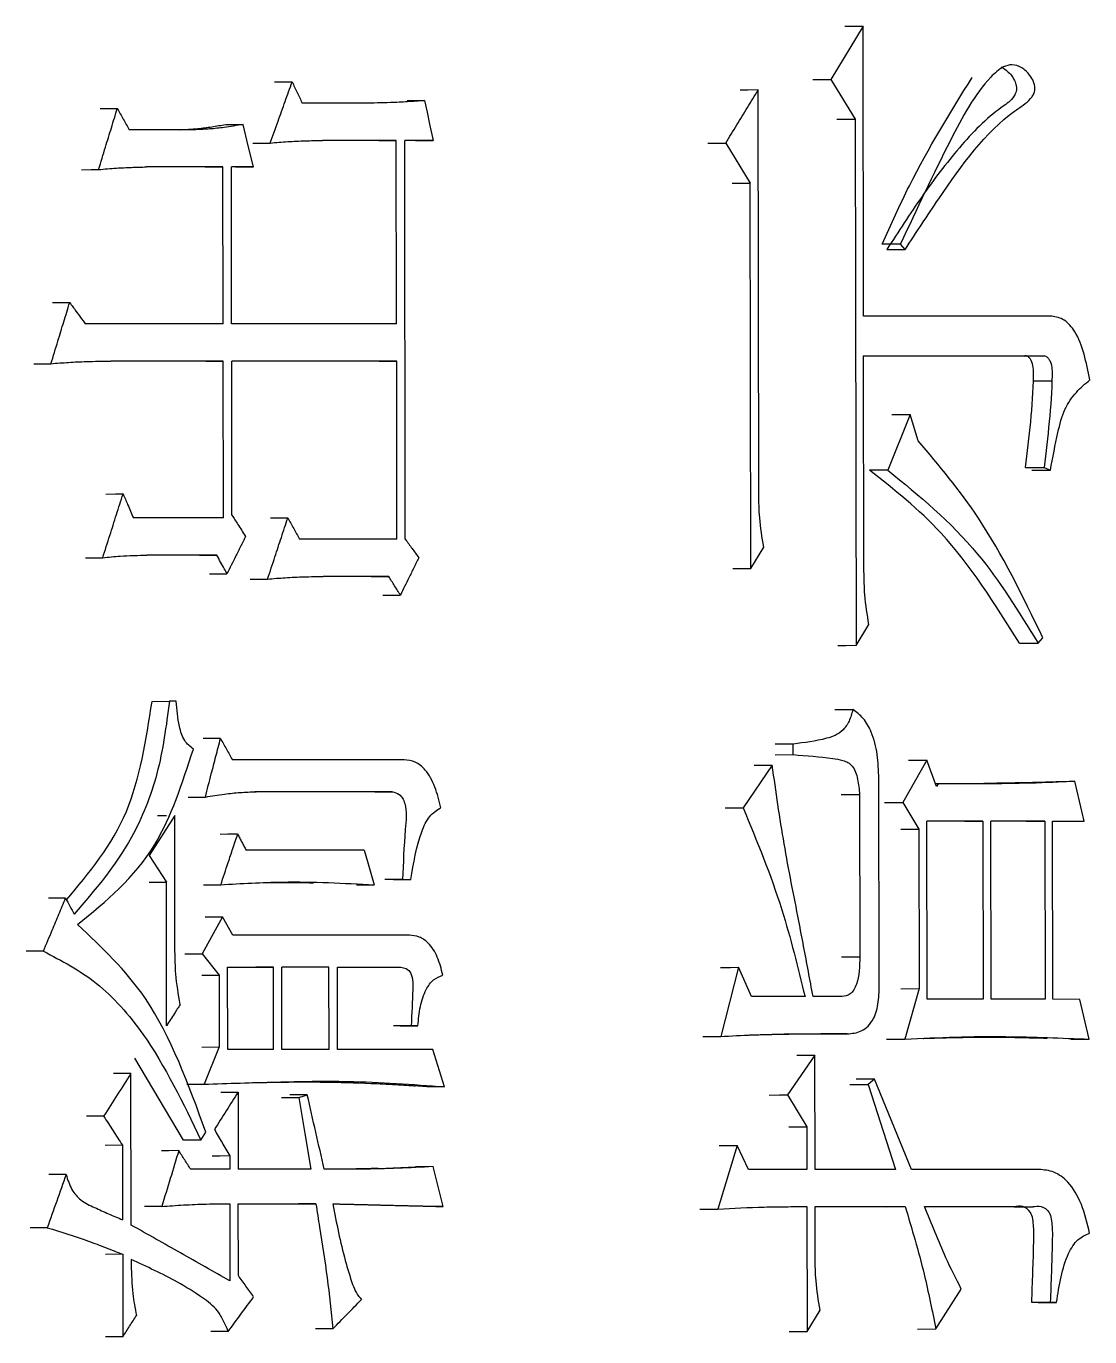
# Model space of a CAD drawing. Header units: millimetres. Extents: x 2384 to 4064, y 886 to 2074.
# Drawn here: x 2982.93 to 2987.25, y 1065.27 to 1070.6 of the extents above; entities that cross this region are included whole.
import ezdxf

# ---------------------------------------------------------------- set-up
doc = ezdxf.new("R2010")
doc.units = ezdxf.units.MM

msp = doc.modelspace()

# ---------------------------------------------------------------- linework, layer by layer
at = {"color": 7, "linetype": 'Continuous', "lineweight": 25}
for p, q in [((2986.33, 1070.5998), (2986.1994, 1070.3835)), ((2986.332, 1069.4207), (2986.33, 1070.5998)), ((2985.906, 1068.6961), (2985.9032, 1070.3403)), ((2986.1994, 1070.3835), (2986.298, 1070.2212)), ((2984.3018, 1070.2866), (2984.0489, 1070.2867)), ((2983.6156, 1070.1786), (2983.3455, 1070.1786)), ((2986.298, 1070.2212), (2986.3016, 1068.0794)), ((2984.4315, 1070.1352), (2984.1313, 1070.1352)), ((2984.36, 1070.1349), (2984.4315, 1070.1352)), ((2984.4328, 1069.3888), (2984.4315, 1070.1352)), ((2984.5809, 1070.1351), (2984.4655, 1070.1352)), ((2984.4682, 1068.5126), (2984.4655, 1070.1352)), ((2984.5092, 1070.1349), (2984.5809, 1070.1351)), ((2985.698, 1070.1238), (2985.7713, 1070.124)), ((2985.7713, 1070.124), (2985.8708, 1069.9617)), ((2983.7262, 1070.0271), (2983.4151, 1070.0272)), ((2983.6556, 1070.0269), (2983.7262, 1070.0271)), ((2983.7273, 1069.3889), (2983.7262, 1070.0271)), ((2983.8502, 1070.0271), (2983.7607, 1070.0271)), ((2983.7618, 1069.3889), (2983.7607, 1070.0271)), ((2983.7794, 1070.0268), (2983.8502, 1070.0271)), ((2985.8735, 1068.3932), (2985.8708, 1069.9617)), ((2986.4818, 1069.7128), (2986.4072, 1069.7125)), ((2986.4267, 1069.6909), (2986.5013, 1069.6911)), ((2983.7273, 1069.3889), (2983.166, 1069.389)), ((2984.4328, 1069.3888), (2983.7618, 1069.3889)), ((2987.0977, 1069.4204), (2986.332, 1069.4207)), ((2983.7276, 1069.2374), (2983.2706, 1069.2375)), ((2983.657, 1069.2372), (2983.7276, 1069.2374)), ((2983.7287, 1068.5992), (2983.7276, 1069.2374)), ((2984.433, 1069.2373), (2983.762, 1069.2374)), ((2983.7631, 1068.61), (2983.762, 1069.2374)), ((2984.3615, 1069.2371), (2984.433, 1069.2373)), ((2984.4342, 1068.5126), (2984.433, 1069.2373)), ((2986.3323, 1069.2584), (2987.0593, 1069.2582)), ((2986.3338, 1068.3823), (2986.3323, 1069.2584)), ((2986.984, 1069.2579), (2986.3323, 1069.2582)), ((2986.9848, 1069.2579), (2987.0601, 1069.2582)), ((2987.0967, 1069.1552), (2987.0218, 1069.155)), ((2986.5221, 1069.0204), (2986.4311, 1068.7933)), ((2986.5548, 1068.9122), (2986.5221, 1069.0204)), ((2986.4311, 1068.7932), (2986.3569, 1068.793)), ((2987.0665, 1068.8039), (2987.0923, 1068.793)), ((2983.7287, 1068.5992), (2983.362, 1068.5993)), ((2984.4342, 1068.5126), (2984.0382, 1068.5126)), ((2985.8735, 1068.3932), (2985.9262, 1068.4797)), ((2983.7013, 1068.4478), (2983.4178, 1068.4478)), ((2983.6307, 1068.4475), (2983.7013, 1068.4478)), ((2985.8, 1068.393), (2985.8735, 1068.3932)), ((2984.4005, 1068.3611), (2984.1343, 1068.3612)), ((2984.329, 1068.3609), (2984.4005, 1068.3611)), ((2986.3016, 1068.0794), (2986.3538, 1068.1659)), ((2987.042, 1068.0899), (2987.0612, 1068.1115)), ((2986.9667, 1068.0896), (2987.042, 1068.0899)), ((2983.4381, 1067.8526), (2983.5088, 1067.8529)), ((2983.5365, 1067.8529), (2983.5088, 1067.8529)), ((2986.2148, 1067.8195), (2986.2889, 1067.8198)), ((2986.0462, 1067.6792), (2985.9725, 1067.679)), ((2986.0463, 1067.636), (2986.0462, 1067.6792)), ((2985.9725, 1067.6357), (2986.0463, 1067.636)), ((2984.463, 1067.6147), (2983.7648, 1067.6149)), ((2985.9607, 1067.5927), (2985.8421, 1067.4197)), ((2985.8871, 1067.5925), (2985.9607, 1067.5927)), ((2986.5896, 1067.6141), (2986.4922, 1067.4411)), ((2986.6288, 1067.5059), (2986.5896, 1067.6141)), ((2986.3955, 1066.7056), (2986.3941, 1067.5385)), ((2986.6353, 1067.5168), (2986.6249, 1067.5167)), ((2986.6353, 1067.5168), (2986.6288, 1067.5059)), ((2986.6831, 1067.5168), (2986.6834, 1067.5168)), ((2987.0268, 1067.5235), (2987.1154, 1067.5271)), ((2987.2296, 1067.3651), (2987.1909, 1067.5274)), ((2983.5842, 1067.4632), (2983.6547, 1067.4634)), ((2984.3437, 1067.4847), (2983.8557, 1067.4848)), ((2984.4156, 1067.4849), (2983.8614, 1067.485)), ((2984.344, 1067.4847), (2984.4159, 1067.4849)), ((2986.3157, 1067.4735), (2986.3168, 1066.8137)), ((2986.4922, 1067.4411), (2986.5575, 1067.3329)), ((2983.5304, 1067.3877), (2983.4268, 1067.2255)), ((2983.4963, 1067.3876), (2983.46, 1067.3875)), ((2983.5313, 1066.836), (2983.5304, 1067.3877)), ((2986.8172, 1067.3653), (2986.59, 1067.3653)), ((2986.5912, 1066.6406), (2986.59, 1067.3653)), ((2986.7424, 1067.365), (2986.8172, 1067.3653)), ((2986.8172, 1067.3653), (2986.8184, 1066.6405)), ((2987.069, 1067.3652), (2986.8495, 1067.3652)), ((2986.8508, 1066.6405), (2986.8495, 1067.3652)), ((2986.9938, 1067.3649), (2987.069, 1067.3652)), ((2987.069, 1067.3652), (2987.0702, 1066.6404)), ((2987.1012, 1067.3651), (2987.2296, 1067.3651)), ((2987.1024, 1066.6404), (2987.1012, 1067.3651)), ((2987.1542, 1067.3648), (2987.2296, 1067.3651)), ((2986.5575, 1067.3329), (2986.5586, 1066.6839)), ((2984.3001, 1067.247), (2983.8205, 1067.2471)), ((2983.4268, 1067.2255), (2983.4963, 1067.1173)), ((2983.4972, 1066.5332), (2983.4963, 1067.1173)), ((2983.6468, 1067.1062), (2983.7174, 1067.1064)), ((2984.2699, 1067.1061), (2984.3413, 1067.1063)), ((2984.457, 1067.128), (2984.3855, 1067.1277)), ((2984.4194, 1067.1277), (2984.491, 1067.1279)), ((2984.457, 1067.128), (2984.491, 1067.1279)), ((2983.7245, 1066.9766), (2983.642, 1066.8252)), ((2983.766, 1066.9009), (2983.7245, 1066.9766)), ((2984.4846, 1066.9008), (2983.766, 1066.9009)), ((2982.9959, 1066.8361), (2982.9261, 1066.8359)), ((2983.642, 1066.8252), (2983.7111, 1066.7387)), ((2983.7455, 1066.7711), (2983.9313, 1066.7711)), ((2983.7461, 1066.4358), (2983.7455, 1066.7711)), ((2983.9313, 1066.7711), (2983.8605, 1066.7708)), ((2983.9319, 1066.4357), (2983.9313, 1066.7711)), ((2984.1575, 1066.771), (2983.9657, 1066.7711)), ((2983.9662, 1066.4357), (2983.9657, 1066.7711)), ((2984.1575, 1066.771), (2984.0864, 1066.7708)), ((2984.1581, 1066.4357), (2984.1575, 1066.771)), ((2984.1917, 1066.771), (2984.444, 1066.771)), ((2984.1923, 1066.4357), (2984.1917, 1066.771)), ((2984.3727, 1066.7707), (2984.4442, 1066.771)), ((2985.8233, 1066.7706), (2985.751, 1066.4894)), ((2985.8764, 1066.6516), (2985.8233, 1066.7706)), ((2986.2427, 1066.8135), (2986.3168, 1066.8137)), ((2983.7111, 1066.7387), (2983.7116, 1066.4466)), ((2986.4842, 1066.6836), (2986.5586, 1066.6839)), ((2986.5586, 1066.6839), (2986.5003, 1066.4784)), ((2986.0939, 1066.6516), (2985.8764, 1066.6516)), ((2986.245, 1066.6515), (2986.1269, 1066.6516)), ((2986.8184, 1066.6405), (2986.5912, 1066.6406)), ((2987.0702, 1066.6404), (2986.8508, 1066.6405)), ((2987.2116, 1066.6403), (2987.1024, 1066.6404)), ((2987.2504, 1066.4781), (2987.2116, 1066.6403)), ((2984.492, 1066.533), (2984.4204, 1066.5327)), ((2984.4475, 1066.5327), (2984.5192, 1066.533)), ((2984.5192, 1066.533), (2984.492, 1066.533)), ((2986.1907, 1066.4998), (2986.1589, 1066.4999)), ((2986.2649, 1066.5001), (2986.1906, 1066.4998)), ((2983.641, 1066.4463), (2983.7116, 1066.4466)), ((2983.7116, 1066.4466), (2983.6498, 1066.2952)), ((2987.1749, 1066.4778), (2987.2504, 1066.4781)), ((2983.5655, 1066.0677), (2983.3678, 1066.4012)), ((2983.9319, 1066.4357), (2983.7461, 1066.4358)), ((2984.1581, 1066.4357), (2983.9662, 1066.4357)), ((2984.5804, 1066.4356), (2984.1923, 1066.4357)), ((2984.6281, 1066.2842), (2984.5804, 1066.4356)), ((2986.1338, 1066.4136), (2986.0223, 1066.2514)), ((2986.1346, 1065.9484), (2986.1338, 1066.4136)), ((2983.353, 1065.7219), (2983.352, 1066.3385)), ((2984.556, 1066.2839), (2984.4841, 1066.2892)), ((2986.3765, 1066.3161), (2986.3504, 1066.2945)), ((2986.3504, 1066.2945), (2986.4621, 1065.9483)), ((2986.5273, 1065.9483), (2986.3765, 1066.3161)), ((2983.7171, 1066.2624), (2983.7878, 1066.2627)), ((2983.7878, 1066.2627), (2983.7883, 1065.949)), ((2983.9642, 1066.2408), (2984.0352, 1066.241)), ((2984.0694, 1066.2518), (2983.9984, 1066.2516)), ((2986.0223, 1066.2514), (2986.1015, 1066.1215)), ((2983.2411, 1066.1654), (2983.171, 1066.1652)), ((2983.6363, 1066.068), (2983.657, 1066.1004)), ((2986.1015, 1066.1215), (2986.1017, 1065.9484)), ((2983.3177, 1066.0464), (2983.2476, 1066.0462)), ((2983.3177, 1066.0464), (2983.3182, 1065.7435)), ((2983.6363, 1066.068), (2983.5658, 1066.0677)), ((2985.8179, 1066.0459), (2985.7389, 1065.7863)), ((2985.8644, 1065.9485), (2985.8179, 1066.0459)), ((2983.7537, 1066.0031), (2983.7538, 1065.949)), ((2983.0882, 1065.9275), (2983.0183, 1065.9272)), ((2983.7538, 1065.949), (2983.5951, 1065.949)), ((2984.0836, 1065.9489), (2983.7883, 1065.949)), ((2984.3589, 1065.9525), (2984.5091, 1065.9594)), ((2984.5812, 1065.9597), (2984.5095, 1065.9594)), ((2986.1017, 1065.9484), (2985.8644, 1065.9485)), ((2986.4621, 1065.9483), (2986.1346, 1065.9484)), ((2987.0456, 1065.9481), (2986.5273, 1065.9483)), ((2983.7541, 1065.8084), (2983.7546, 1065.4947)), ((2983.7885, 1065.8084), (2984.1044, 1065.8083)), ((2983.789, 1065.5163), (2983.7885, 1065.8084)), ((2984.1044, 1065.8083), (2984.0333, 1065.8081)), ((2983.4777, 1065.7976), (2983.4074, 1065.7973)), ((2986.102, 1065.797), (2986.1029, 1065.2886)), ((2986.1349, 1065.797), (2986.5015, 1065.7969)), ((2986.1352, 1065.5915), (2986.1349, 1065.797)), ((2986.4269, 1065.7966), (2986.1349, 1065.7967)), ((2986.4269, 1065.7966), (2986.5015, 1065.7969)), ((2986.5796, 1065.7968), (2987.0201, 1065.7967)), ((2986.9448, 1065.7964), (2986.5798, 1065.7966)), ((2986.9448, 1065.7964), (2987.0201, 1065.7967)), ((2983.0118, 1065.7111), (2982.9417, 1065.7109)), ((2983.3185, 1065.6029), (2983.2484, 1065.6027)), ((2983.3185, 1065.6029), (2983.319, 1065.2676)), ((2983.3532, 1065.5813), (2983.3533, 1065.5596)), ((2986.626, 1065.2992), (2986.7297, 1065.4614)), ((2987.0916, 1065.4072), (2987.0164, 1065.407)), ((2987.0421, 1065.407), (2987.1173, 1065.4072)), ((2987.1173, 1065.4072), (2987.0916, 1065.4072)), ((2986.1029, 1065.2886), (2986.1553, 1065.3751)), ((2983.7481, 1065.2892), (2983.6774, 1065.2889)), ((2984.1737, 1065.2999), (2984.1025, 1065.2996)), ((2986.0291, 1065.2883), (2986.1029, 1065.2886)), ((2986.5515, 1065.299), (2986.626, 1065.2992)), ((2983.319, 1065.2676), (2983.2489, 1065.2673))]:
    msp.add_line(p, q, dxfattribs=at)
at = {"color": 7, "linetype": 'Continuous', "lineweight": 25, "flags": 128}
for points in [[(2986.2559, 1070.5995), (2986.2973, 1070.5997), (2986.33, 1070.5998)], [(2983.9366, 1070.373), (2983.9762, 1070.3731), (2984.0076, 1070.3732)], [(2985.9032, 1070.3403), (2985.8619, 1070.3402), (2985.8297, 1070.3401)], [(2986.1254, 1070.3832), (2986.1667, 1070.3834), (2986.1994, 1070.3835)], [(2984.4751, 1070.2971), (2984.515, 1070.2973), (2984.5467, 1070.2974)], [(2984.5467, 1070.2974), (2984.5568, 1070.2495), (2984.5669, 1070.2017), (2984.5809, 1070.1351)], [(2983.2266, 1070.2649), (2983.2657, 1070.265), (2983.2967, 1070.2651)], [(2983.7375, 1070.1999), (2983.7773, 1070.2001), (2983.8086, 1070.2002)], [(2983.8502, 1070.0271), (2983.8294, 1070.1136), (2983.8086, 1070.2002)], [(2986.2239, 1070.221), (2986.2652, 1070.2211), (2986.298, 1070.2212)], [(2983.8475, 1070.1242), (2983.8874, 1070.1243), (2983.9188, 1070.1244)], [(2983.1506, 1070.0161), (2983.1897, 1070.0162), (2983.2206, 1070.0164)], [(2985.7973, 1069.9615), (2985.8384, 1069.9616), (2985.8708, 1069.9617)], [(2986.5014, 1069.6911), (2986.4916, 1069.7019), (2986.4818, 1069.7127)], [(2983.0332, 1069.4753), (2983.0722, 1069.4754), (2983.1031, 1069.4755)], [(2982.957, 1069.2265), (2982.9959, 1069.2266), (2983.0268, 1069.2267)], [(2986.4477, 1069.0202), (2986.4892, 1069.0203), (2986.5221, 1069.0204)], [(2986.9914, 1068.8036), (2987.0218, 1068.8037), (2987.0442, 1068.8038), (2987.0665, 1068.8039)], [(2987.0171, 1068.7928), (2987.0476, 1068.7929), (2987.0699, 1068.793), (2987.0923, 1068.793)], [(2983.2501, 1068.6964), (2983.2892, 1068.6965), (2983.3202, 1068.6966)], [(2983.9191, 1068.5989), (2983.9586, 1068.5991), (2983.99, 1068.5992)], [(2983.1672, 1068.4368), (2983.2062, 1068.4369), (2983.2372, 1068.437)], [(2983.6722, 1068.3718), (2983.7116, 1068.372), (2983.7428, 1068.3721)], [(2983.8372, 1068.3502), (2983.8767, 1068.3503), (2983.908, 1068.3504)], [(2984.3767, 1068.2852), (2984.4166, 1068.2853), (2984.4482, 1068.2854)], [(2986.3016, 1068.0794), (2986.2599, 1068.0792), (2986.2275, 1068.0791)], [(2983.7164, 1067.7014), (2983.6766, 1067.7013), (2983.6458, 1067.7011)], [(2986.5151, 1067.6139), (2986.5567, 1067.614), (2986.5896, 1067.6141)], [(2987.1154, 1067.5271), (2987.1576, 1067.5273), (2987.1909, 1067.5274)], [(2986.2416, 1067.4733), (2986.2785, 1067.4734), (2986.3157, 1067.4735)], [(2985.7687, 1067.4195), (2985.7868, 1067.4195), (2985.8052, 1067.4196), (2985.8237, 1067.4196), (2985.8421, 1067.4197)], [(2986.4178, 1067.4408), (2986.4593, 1067.441), (2986.4922, 1067.4411)], [(2983.786, 1067.312), (2983.7462, 1067.3118), (2983.7153, 1067.3117)], [(2986.4831, 1067.3326), (2986.5247, 1067.3328), (2986.5575, 1067.3329)], [(2984.3001, 1067.247), (2984.3137, 1067.2008), (2984.3275, 1067.1536), (2984.3413, 1067.1063)], [(2983.4259, 1067.117), (2983.4651, 1067.1172), (2983.4963, 1067.1173)], [(2983.0863, 1067.0524), (2983.047, 1067.0523), (2983.0164, 1067.0522)], [(2983.6539, 1066.9764), (2983.6933, 1066.9765), (2983.7245, 1066.9766)], [(2983.5714, 1066.825), (2983.6108, 1066.8251), (2983.642, 1066.8252)], [(2985.7499, 1066.7704), (2985.7909, 1066.7705), (2985.8233, 1066.7706)], [(2983.6405, 1066.7384), (2983.6799, 1066.7386), (2983.7111, 1066.7387)], [(2985.6777, 1066.4892), (2985.7186, 1066.4893), (2985.751, 1066.4894)], [(2986.4257, 1066.4781), (2986.4675, 1066.4782), (2986.5003, 1066.4784)], [(2986.06, 1066.4133), (2986.1012, 1066.4135), (2986.1338, 1066.4136)], [(2983.352, 1066.3385), (2983.3125, 1066.3383), (2983.2818, 1066.3382)], [(2983.5792, 1066.2949), (2983.6186, 1066.2951), (2983.6498, 1066.2952)], [(2984.6281, 1066.2842), (2984.5877, 1066.284), (2984.5564, 1066.2839)], [(2986.2763, 1066.2943), (2986.3177, 1066.2944), (2986.3504, 1066.2945)], [(2986.3765, 1066.3161), (2986.3348, 1066.316), (2986.3024, 1066.3159)], [(2984.0352, 1066.241), (2984.0594, 1066.095), (2984.0836, 1065.9489)], [(2985.9486, 1066.2511), (2985.9897, 1066.2512), (2986.0223, 1066.2514)], [(2986.0277, 1066.1213), (2986.0689, 1066.1214), (2986.1015, 1066.1215)], [(2983.5466, 1066.0247), (2983.5069, 1066.0246), (2983.4758, 1066.0245)], [(2985.7445, 1066.0456), (2985.7855, 1066.0458), (2985.8179, 1066.0459)], [(2983.7537, 1066.0031), (2983.714, 1066.0029), (2983.6827, 1066.0028)], [(2984.6222, 1065.7974), (2984.6017, 1065.8785), (2984.5812, 1065.9597)], [(2984.6222, 1065.7974), (2984.5818, 1065.7973), (2984.5504, 1065.7971)], [(2985.6656, 1065.786), (2985.7065, 1065.7862), (2985.7389, 1065.7863)]]:
    msp.add_lwpolyline(points, dxfattribs=at)
at = {"color": 7, "linetype": 'Continuous', "lineweight": 25}
for points, knots in [([(2986.5013, 1069.6912), (2986.5464, 1069.7602), (2986.6822, 1069.968), (2986.8395, 1070.1847), (2986.9802, 1070.2772), (2987.0059, 1070.2978), (2987.0209, 1070.3168), (2987.0276, 1070.3303), (2987.0298, 1070.3444), (2987.0287, 1070.3589), (2987.0225, 1070.3789), (2987.0053, 1070.4067), (2986.9758, 1070.4338), (2986.9376, 1070.4467), (2986.893, 1070.4335), (2986.7969, 1070.3483), (2986.6602, 1070.0929), (2986.5487, 1069.8552), (2986.4819, 1069.7131), (2986.4818, 1069.7128)], [0, 0, 0, 0, 0.129751, 0.390616, 0.417721, 0.44078, 0.449022, 0.457342, 0.462693, 0.468031, 0.47654, 0.491679, 0.518135, 0.5454, 0.568563, 0.608437, 0.767667, 0.999422, 1, 1, 1, 1]), ([(2986.4072, 1069.7125), (2986.4435, 1069.7929), (2986.5528, 1070.0348), (2986.6851, 1070.2485), (2986.7735, 1070.3912)], [0, 0, 0, 0, 0.332449, 1, 1, 1, 1]), ([(2986.893, 1070.4343), (2986.9057, 1070.4257), (2986.9246, 1070.413), (2986.9433, 1070.3857), (2986.9516, 1070.3664), (2986.9546, 1070.3494), (2986.9536, 1070.3358), (2986.9485, 1070.3213), (2986.9298, 1070.2941), (2986.846, 1070.2399), (2986.7196, 1070.1105), (2986.5677, 1069.9095), (2986.4738, 1069.764), (2986.4267, 1069.6909)], [0, 0, 0, 0, 0.053519, 0.078913, 0.099418, 0.111233, 0.123161, 0.13324, 0.15266, 0.222251, 0.482285, 0.740165, 1, 1, 1, 1]), ([(2983.9188, 1070.1244), (2983.9294, 1070.1541), (2983.9495, 1070.2104), (2983.9791, 1070.2933), (2983.9981, 1070.3466), (2984.0076, 1070.3732)], [0, 0, 0, 0, 0.357822, 0.678911, 1, 1, 1, 1]), ([(2984.0076, 1070.3732), (2984.011, 1070.366), (2984.0179, 1070.3516), (2984.0282, 1070.3299), (2984.0386, 1070.3083), (2984.0454, 1070.2939), (2984.0489, 1070.2867)], [0, 0, 0, 0, 0.25, 0.5, 0.75, 1, 1, 1, 1]), ([(2985.7713, 1070.124), (2985.7864, 1070.1487), (2985.8159, 1070.1971), (2985.8599, 1070.2692), (2985.8888, 1070.3166), (2985.9032, 1070.3403)], [0, 0, 0, 0, 0.342688, 0.671344, 1, 1, 1, 1]), ([(2984.5467, 1070.2974), (2984.5236, 1070.2956), (2984.4773, 1070.292), (2984.3957, 1070.2879), (2984.3371, 1070.2871), (2984.3018, 1070.2866)], [0, 0, 0, 0, 0.2843091, 0.5686289, 1, 1, 1, 1]), ([(2983.2206, 1070.0164), (2983.23, 1070.0469), (2983.2473, 1070.1037), (2983.2727, 1070.1866), (2983.2887, 1070.239), (2983.2967, 1070.2651)], [0, 0, 0, 0, 0.3688531, 0.6844265, 1, 1, 1, 1]), ([(2983.2967, 1070.2651), (2983.3008, 1070.2579), (2983.3089, 1070.2435), (2983.3211, 1070.2219), (2983.3333, 1070.2002), (2983.3414, 1070.1858), (2983.3455, 1070.1786)], [0, 0, 0, 0, 0.25, 0.5, 0.75, 1, 1, 1, 1]), ([(2983.5489, 1070.1786), (2983.5739, 1070.1797), (2983.6181, 1070.1817), (2983.6809, 1070.1903), (2983.7186, 1070.1967), (2983.7375, 1070.1999)], [0, 0, 0, 0, 0.396818, 0.698286, 1, 1, 1, 1]), ([(2983.8086, 1070.2002), (2983.7827, 1070.1957), (2983.7377, 1070.1881), (2983.6733, 1070.181), (2983.6348, 1070.1794), (2983.6156, 1070.1786)], [0, 0, 0, 0, 0.405142, 0.70235, 1, 1, 1, 1]), ([(2983.9188, 1070.1244), (2983.9425, 1070.1265), (2983.9898, 1070.1307), (2984.0607, 1070.1338), (2984.1078, 1070.1347), (2984.1313, 1070.1352)], [0, 0, 0, 0, 0.33488, 0.667383, 1, 1, 1, 1]), ([(2983.2206, 1070.0164), (2983.2449, 1070.0186), (2983.2894, 1070.0228), (2983.3542, 1070.0256), (2983.3948, 1070.0267), (2983.4151, 1070.0272)], [0, 0, 0, 0, 0.373871, 0.686891, 1, 1, 1, 1]), ([(2983.0268, 1069.2267), (2983.0362, 1069.2573), (2983.0536, 1069.3141), (2983.079, 1069.397), (2983.0951, 1069.4493), (2983.1031, 1069.4755)], [0, 0, 0, 0, 0.368853, 0.684427, 1, 1, 1, 1]), ([(2983.1031, 1069.4755), (2983.1116, 1069.4638), (2983.1263, 1069.4436), (2983.1473, 1069.4147), (2983.1597, 1069.3975), (2983.166, 1069.389)], [0, 0, 0, 0, 0.404836, 0.702418, 1, 1, 1, 1]), ([(2987.2522, 1069.1607), (2987.2382, 1069.2321), (2987.2188, 1069.3303), (2987.1503, 1069.41), (2987.115, 1069.417), (2987.0977, 1069.4204)], [0, 0, 0, 0, 0.574617, 0.790317, 1, 1, 1, 1]), ([(2983.0268, 1069.2267), (2983.0507, 1069.2286), (2983.0986, 1069.2324), (2983.1799, 1069.2363), (2983.2372, 1069.2371), (2983.2706, 1069.2375)], [0, 0, 0, 0, 0.294321, 0.588654, 1, 1, 1, 1]), ([(2986.9912, 1068.8036), (2987.006, 1068.928), (2987.0221, 1069.0628), (2987.0239, 1069.2113), (2987.0166, 1069.236), (2987.007, 1069.2504), (2986.9989, 1069.2569), (2986.991, 1069.2594), (2986.9864, 1069.2583), (2986.984, 1069.2577)], [0, 0, 0, 0, 0.769318, 0.833437, 0.895211, 0.926583, 0.957133, 0.978253, 1, 1, 1, 1]), ([(2987.0594, 1069.2579), (2987.0617, 1069.2585), (2987.0663, 1069.2597), (2987.0743, 1069.2572), (2987.0823, 1069.2506), (2987.092, 1069.2363), (2987.0993, 1069.2116), (2987.0975, 1069.0631), (2987.0814, 1068.9283), (2987.0665, 1068.8039)], [0, 0, 0, 0, 0.021772, 0.042916, 0.073493, 0.104882, 0.166661, 0.230772, 1, 1, 1, 1]), ([(2987.0923, 1068.793), (2987.1017, 1068.8445), (2987.1172, 1068.929), (2987.1467, 1069.0436), (2987.1961, 1069.1132), (2987.2337, 1069.145), (2987.2522, 1069.1607)], [0, 0, 0, 0, 0.3492702, 0.5727501, 0.7884516, 1, 1, 1, 1]), ([(2987.0612, 1068.1115), (2986.9792, 1068.2811), (2986.8339, 1068.5816), (2986.6395, 1068.8118), (2986.5548, 1068.9122)], [0, 0, 0, 0, 0.564156, 1, 1, 1, 1]), ([(2986.9667, 1068.0896), (2986.8658, 1068.2495), (2986.6873, 1068.5325), (2986.4569, 1068.714), (2986.3566, 1068.793)], [0, 0, 0, 0, 0.564819, 1, 1, 1, 1]), ([(2986.4311, 1068.7932), (2986.5582, 1068.6895), (2986.7874, 1068.5026), (2986.9635, 1068.217), (2987.042, 1068.0899)], [0, 0, 0, 0, 0.554743, 1, 1, 1, 1]), ([(2983.2372, 1068.437), (2983.2469, 1068.4674), (2983.2656, 1068.5259), (2983.2933, 1068.6124), (2983.3112, 1068.6686), (2983.3202, 1068.6966)], [0, 0, 0, 0, 0.350919, 0.675459, 1, 1, 1, 1]), ([(2983.3202, 1068.6966), (2983.3263, 1068.6824), (2983.3364, 1068.659), (2983.3503, 1068.6266), (2983.3581, 1068.6084), (2983.362, 1068.5993)], [0, 0, 0, 0, 0.4397276, 0.7198639, 1, 1, 1, 1]), ([(2985.9262, 1068.4797), (2985.9195, 1068.5195), (2985.9077, 1068.5906), (2985.9065, 1068.6638), (2985.906, 1068.6961)], [0, 0, 0, 0, 0.558835, 1, 1, 1, 1]), ([(2983.7631, 1068.61), (2983.771, 1068.5977), (2983.7842, 1068.5771), (2983.8026, 1068.5482), (2983.8131, 1068.5317), (2983.8183, 1068.5235)], [0, 0, 0, 0, 0.428365, 0.714182, 1, 1, 1, 1]), ([(2983.908, 1068.3504), (2983.918, 1068.3805), (2983.9366, 1068.4371), (2983.9639, 1068.52), (2983.9813, 1068.5728), (2983.99, 1068.5992)], [0, 0, 0, 0, 0.363442, 0.681721, 1, 1, 1, 1]), ([(2983.99, 1068.5992), (2983.994, 1068.592), (2984.0021, 1068.5776), (2984.0141, 1068.5559), (2984.0261, 1068.5343), (2984.0342, 1068.5199), (2984.0382, 1068.5126)], [0, 0, 0, 0, 0.2500001, 0.5000001, 0.7500002, 1, 1, 1, 1]), ([(2983.8183, 1068.5235), (2983.8116, 1068.5099), (2983.798, 1068.4828), (2983.7729, 1068.4323), (2983.7545, 1068.3954), (2983.7428, 1068.3721)], [0, 0, 0, 0, 0.2690544, 0.5381087, 1, 1, 1, 1]), ([(2984.4682, 1068.5126), (2984.4773, 1068.4999), (2984.491, 1068.481), (2984.5091, 1068.4558), (2984.5182, 1068.4431), (2984.5227, 1068.4368)], [0, 0, 0, 0, 0.5, 0.75, 1, 1, 1, 1]), ([(2983.2372, 1068.437), (2983.261, 1068.4395), (2983.303, 1068.4439), (2983.3632, 1068.4465), (2983.3996, 1068.4474), (2983.4178, 1068.4478)], [0, 0, 0, 0, 0.395544, 0.697723, 1, 1, 1, 1]), ([(2983.7428, 1068.3721), (2983.7394, 1068.3784), (2983.7307, 1068.3942), (2983.7169, 1068.4194), (2983.7065, 1068.4383), (2983.7013, 1068.4478)], [0, 0, 0, 0, 0.25, 0.625, 1, 1, 1, 1]), ([(2984.5227, 1068.4368), (2984.5161, 1068.4232), (2984.5027, 1068.3961), (2984.4779, 1068.3456), (2984.4597, 1068.3087), (2984.4482, 1068.2854)], [0, 0, 0, 0, 0.269054, 0.538109, 1, 1, 1, 1]), ([(2986.3538, 1068.1659), (2986.3472, 1068.2057), (2986.3355, 1068.2768), (2986.3343, 1068.35), (2986.3338, 1068.3823)], [0, 0, 0, 0, 0.558835, 1, 1, 1, 1]), ([(2983.908, 1068.3504), (2983.9318, 1068.3524), (2983.9814, 1068.3565), (2984.0569, 1068.3598), (2984.1085, 1068.3607), (2984.1343, 1068.3612)], [0, 0, 0, 0, 0.314835, 0.657358, 1, 1, 1, 1]), ([(2984.4482, 1068.2854), (2984.4403, 1068.298), (2984.4283, 1068.317), (2984.4124, 1068.3422), (2984.4045, 1068.3548), (2984.4005, 1068.3611)], [0, 0, 0, 0, 0.5, 0.75, 1, 1, 1, 1]), ([(2983.0902, 1067.0452), (2983.1827, 1067.1556), (2983.3629, 1067.3706), (2983.4135, 1067.6949), (2983.4381, 1067.8526)], [0, 0, 0, 0, 0.513434, 1, 1, 1, 1]), ([(2983.5088, 1067.8529), (2983.4956, 1067.7531), (2983.4695, 1067.5555), (2983.3431, 1067.2442), (2983.2048, 1067.0842), (2983.1213, 1066.9875)], [0, 0, 0, 0, 0.287572, 0.569656, 1, 1, 1, 1]), ([(2983.606, 1067.6582), (2983.5932, 1067.6686), (2983.5669, 1067.69), (2983.5436, 1067.7631), (2983.5392, 1067.8186), (2983.5365, 1067.8529)], [0, 0, 0, 0, 0.267691, 0.548587, 1, 1, 1, 1]), ([(2986.2889, 1067.8198), (2986.2843, 1067.8035), (2986.2752, 1067.7714), (2986.2408, 1067.7206), (2986.1595, 1067.6933), (2986.0911, 1067.6848), (2986.0462, 1067.6792)], [0, 0, 0, 0, 0.127818, 0.252018, 0.508407, 1, 1, 1, 1]), ([(2986.3941, 1067.5385), (2986.393, 1067.5716), (2986.3909, 1067.6372), (2986.3691, 1067.7235), (2986.3328, 1067.7867), (2986.3034, 1067.8089), (2986.2889, 1067.8198)], [0, 0, 0, 0, 0.288794, 0.57293, 0.789592, 1, 1, 1, 1]), ([(2983.6547, 1067.4634), (2983.6628, 1067.4947), (2983.6771, 1067.55), (2983.6977, 1067.6293), (2983.7102, 1067.6774), (2983.7164, 1067.7014)], [0, 0, 0, 0, 0.394054, 0.697027, 1, 1, 1, 1]), ([(2983.7164, 1067.7014), (2983.7204, 1067.6942), (2983.7285, 1067.6798), (2983.7406, 1067.6581), (2983.7527, 1067.6365), (2983.7608, 1067.6221), (2983.7648, 1067.6149)], [0, 0, 0, 0, 0.25, 0.5, 0.75, 1, 1, 1, 1]), ([(2983.1353, 1066.9443), (2983.2508, 1067.0391), (2983.4604, 1067.2113), (2983.5609, 1067.5197), (2983.606, 1067.6582)], [0, 0, 0, 0, 0.551031, 1, 1, 1, 1]), ([(2986.0463, 1067.636), (2986.1, 1067.6317), (2986.1677, 1067.6263), (2986.2477, 1067.6146), (2986.2898, 1067.5953), (2986.3106, 1067.5358), (2986.314, 1067.4945), (2986.3157, 1067.4735)], [0, 0, 0, 0, 0.489876, 0.617073, 0.74375, 0.869802, 1, 1, 1, 1]), ([(2984.6127, 1067.42), (2984.6056, 1067.4488), (2984.5918, 1067.5056), (2984.5555, 1067.5721), (2984.5094, 1067.6098), (2984.4784, 1067.6131), (2984.463, 1067.6147)], [0, 0, 0, 0, 0.291495, 0.574413, 0.789056, 1, 1, 1, 1]), ([(2986.1269, 1066.6516), (2986.1204, 1066.6857), (2986.1011, 1066.788), (2986.0625, 1066.9955), (2986.006, 1067.2723), (2985.9758, 1067.4858), (2985.9607, 1067.5927)], [0, 0, 0, 0, 0.1091924, 0.3275772, 0.6635557, 1, 1, 1, 1]), ([(2987.1909, 1067.5274), (2987.1313, 1067.5244), (2987.0094, 1067.5185), (2986.8242, 1067.5173), (2986.6982, 1067.5169), (2986.6353, 1067.5168)], [0, 0, 0, 0, 0.323372, 0.661672, 1, 1, 1, 1]), ([(2987.0278, 1067.522), (2987.0163, 1067.5219), (2986.9669, 1067.5218), (2986.8272, 1067.5176), (2986.74, 1067.5172), (2986.713, 1067.517)], [0, 0, 0, 0, 0.173225, 0.744757, 1, 1, 1, 1]), ([(2983.6547, 1067.4634), (2983.6806, 1067.4676), (2983.7279, 1067.4752), (2983.7968, 1067.4829), (2983.8399, 1067.4843), (2983.8614, 1067.485)], [0, 0, 0, 0, 0.376522, 0.687982, 1, 1, 1, 1]), ([(2984.4156, 1067.485), (2984.425, 1067.4825), (2984.44, 1067.4785), (2984.4576, 1067.4601), (2984.476, 1067.4138), (2984.4636, 1067.2964), (2984.4596, 1067.1949), (2984.457, 1067.128)], [0, 0, 0, 0, 0.1013436, 0.162893, 0.2266619, 0.4895179, 1, 1, 1, 1]), ([(2984.491, 1067.1279), (2984.5015, 1067.1946), (2984.5161, 1067.2866), (2984.5637, 1067.3889), (2984.5966, 1067.4098), (2984.6127, 1067.42)], [0, 0, 0, 0, 0.571986, 0.790496, 1, 1, 1, 1]), ([(2985.8421, 1067.4197), (2985.8983, 1067.2838), (2985.9993, 1067.0397), (2986.0648, 1066.7708), (2986.0939, 1066.6516)], [0, 0, 0, 0, 0.556567, 1, 1, 1, 1]), ([(2983.7174, 1067.1064), (2983.7274, 1067.1365), (2983.7439, 1067.1858), (2983.7668, 1067.2543), (2983.7796, 1067.2928), (2983.786, 1067.312)], [0, 0, 0, 0, 0.4392507, 0.7196254, 1, 1, 1, 1]), ([(2983.786, 1067.312), (2983.7889, 1067.3066), (2983.7946, 1067.2957), (2983.8032, 1067.2795), (2983.8119, 1067.2633), (2983.8176, 1067.2525), (2983.8205, 1067.2471)], [0, 0, 0, 0, 0.25, 0.5, 0.75, 1, 1, 1, 1]), ([(2983.7174, 1067.1064), (2983.8013, 1067.1115), (2983.9476, 1067.1203), (2984.1556, 1067.1161), (2984.2794, 1067.1096), (2984.3413, 1067.1063)], [0, 0, 0, 0, 0.4017473, 0.7007736, 1, 1, 1, 1]), ([(2983.9035, 1067.1148), (2983.9158, 1067.1152), (2983.9518, 1067.1165), (2984.004, 1067.1163), (2984.0627, 1067.1155), (2984.0842, 1067.1148), (2984.0953, 1067.1145)], [0, 0, 0, 0, 0.169183, 0.49379, 0.737991, 1, 1, 1, 1]), ([(2982.9959, 1066.8361), (2983.0079, 1066.8648), (2983.029, 1066.9153), (2983.0591, 1066.9874), (2983.0772, 1067.0308), (2983.0863, 1067.0524)], [0, 0, 0, 0, 0.398378, 0.699189, 1, 1, 1, 1]), ([(2983.0863, 1067.0524), (2983.0921, 1067.0416), (2983.1038, 1067.02), (2983.1154, 1066.9984), (2983.1213, 1066.9875)], [0, 0, 0, 0, 0.500058, 1, 1, 1, 1]), ([(2983.657, 1066.1004), (2983.5859, 1066.2954), (2983.4607, 1066.6388), (2983.2335, 1066.8521), (2983.1353, 1066.9443)], [0, 0, 0, 0, 0.56781, 1, 1, 1, 1]), ([(2984.6206, 1066.7385), (2984.6143, 1066.7638), (2984.6019, 1066.8136), (2984.567, 1066.8688), (2984.5254, 1066.8974), (2984.4981, 1066.8997), (2984.4846, 1066.9008)], [0, 0, 0, 0, 0.291879, 0.573778, 0.788361, 1, 1, 1, 1]), ([(2982.9959, 1066.8361), (2983.0697, 1066.7977), (2983.2191, 1066.7199), (2983.4467, 1066.4628), (2983.564, 1066.2186), (2983.6363, 1066.068)], [0, 0, 0, 0, 0.27225, 0.551024, 1, 1, 1, 1]), ([(2983.5525, 1066.6197), (2983.5453, 1066.6608), (2983.533, 1066.7319), (2983.5318, 1066.8051), (2983.5313, 1066.836)], [0, 0, 0, 0, 0.576908, 1, 1, 1, 1]), ([(2984.444, 1066.771), (2984.4514, 1066.7705), (2984.4665, 1066.7695), (2984.4897, 1066.7552), (2984.4995, 1066.7187), (2984.4976, 1066.6445), (2984.4945, 1066.5823), (2984.492, 1066.533)], [0, 0, 0, 0, 0.111246, 0.226324, 0.352573, 0.486484, 1, 1, 1, 1]), ([(2986.3168, 1066.8137), (2986.3158, 1066.7747), (2986.3145, 1066.7257), (2986.293, 1066.6782), (2986.2739, 1066.6557), (2986.2563, 1066.6532), (2986.245, 1066.6515)], [0, 0, 0, 0, 0.51629, 0.64743, 0.774862, 1, 1, 1, 1]), ([(2984.5192, 1066.533), (2984.5218, 1066.5591), (2984.5271, 1066.6109), (2984.5479, 1066.6777), (2984.5815, 1066.7237), (2984.6077, 1066.7336), (2984.6206, 1066.7385)], [0, 0, 0, 0, 0.2904, 0.575151, 0.790821, 1, 1, 1, 1]), ([(2986.2649, 1066.5001), (2986.2846, 1066.5015), (2986.3243, 1066.5045), (2986.375, 1066.5526), (2986.3953, 1066.63), (2986.3954, 1066.6802), (2986.3955, 1066.7056)], [0, 0, 0, 0, 0.26803, 0.540931, 0.767912, 1, 1, 1, 1]), ([(2983.5525, 1066.6197), (2983.5446, 1066.6073), (2983.5314, 1066.5867), (2983.513, 1066.5579), (2983.5025, 1066.5414), (2983.4972, 1066.5332)], [0, 0, 0, 0, 0.42836, 0.714179, 1, 1, 1, 1]), ([(2985.751, 1066.4894), (2985.8369, 1066.4937), (2985.9659, 1066.5001), (2986.137, 1066.5007), (2986.2223, 1066.5003), (2986.2649, 1066.5001)], [0, 0, 0, 0, 0.499854, 0.749917, 1, 1, 1, 1]), ([(2985.8662, 1066.4952), (2985.8704, 1066.4953), (2985.8913, 1066.4957), (2986.0045, 1066.4992), (2986.0819, 1066.4998), (2986.1404, 1066.5), (2986.1521, 1066.5), (2986.1593, 1066.5)], [0, 0, 0, 0, 0.096083, 0.480274, 0.706353, 0.818987, 1, 1, 1, 1]), ([(2986.5003, 1066.4784), (2986.5687, 1066.4817), (2986.7056, 1066.4885), (2986.8989, 1066.4899), (2987.0805, 1066.485), (2987.1938, 1066.4804), (2987.2504, 1066.4781)], [0, 0, 0, 0, 0.271868, 0.543763, 0.771867, 1, 1, 1, 1]), ([(2986.5739, 1066.4816), (2986.5739, 1066.4816), (2986.5737, 1066.4815), (2986.6483, 1066.4838), (2986.8502, 1066.4889), (2987.0017, 1066.4845), (2987.0785, 1066.4823)], [0, 0, 0, 0, 0.00063, 0.011794, 0.499646, 1, 1, 1, 1]), ([(2983.352, 1066.3385), (2983.3335, 1066.3096), (2983.2965, 1066.2519), (2983.2595, 1066.1943), (2983.2411, 1066.1654)], [0, 0, 0, 0, 0.5, 1, 1, 1, 1]), ([(2983.6498, 1066.2952), (2983.7476, 1066.2982), (2983.9432, 1066.3044), (2984.2699, 1066.3109), (2984.4972, 1066.294), (2984.6281, 1066.2842)], [0, 0, 0, 0, 0.297664, 0.595342, 1, 1, 1, 1]), ([(2983.8434, 1066.3012), (2983.8436, 1066.3012), (2983.8456, 1066.3013), (2983.9451, 1066.3038), (2984.1231, 1066.3058), (2984.3225, 1066.2992), (2984.4345, 1066.2931), (2984.4835, 1066.2902), (2984.5009, 1066.2891), (2984.5064, 1066.2887), (2984.5083, 1066.2886), (2984.5085, 1066.2886), (2984.5085, 1066.2886)], [0, 0, 0, 0, 0.007993, 0.066641, 0.48941, 0.762238, 0.905568, 0.96798, 0.984425, 0.991911, 0.997823, 1, 1, 1, 1]), ([(2983.7878, 1066.2627), (2983.7717, 1066.2375), (2983.7397, 1066.187), (2983.7076, 1066.1365), (2983.6915, 1066.1113)], [0, 0, 0, 0, 0.5, 1, 1, 1, 1]), ([(2984.0352, 1066.241), (2984.0409, 1066.2428), (2984.0523, 1066.2464), (2984.0637, 1066.25), (2984.0694, 1066.2518)], [0, 0, 0, 0, 0.5, 1, 1, 1, 1]), ([(2984.1384, 1065.9489), (2984.1269, 1065.9994), (2984.1039, 1066.1004), (2984.0809, 1066.2013), (2984.0694, 1066.2518)], [0, 0, 0, 0, 0.5, 1, 1, 1, 1]), ([(2983.2411, 1066.1654), (2983.2538, 1066.1456), (2983.2794, 1066.1059), (2983.305, 1066.0662), (2983.3177, 1066.0464)], [0, 0, 0, 0, 0.499999, 1, 1, 1, 1]), ([(2983.6915, 1066.1113), (2983.7019, 1066.0932), (2983.7226, 1066.0572), (2983.7434, 1066.0211), (2983.7537, 1066.0031)], [0, 0, 0, 0, 0.499999, 1, 1, 1, 1]), ([(2983.5466, 1066.0247), (2983.5351, 1065.9869), (2983.5121, 1065.9112), (2983.4892, 1065.8355), (2983.4777, 1065.7976)], [0, 0, 0, 0, 0.499999, 1, 1, 1, 1]), ([(2983.5951, 1065.949), (2983.587, 1065.9616), (2983.5708, 1065.9869), (2983.5546, 1066.0121), (2983.5466, 1066.0247)], [0, 0, 0, 0, 0.5, 1, 1, 1, 1]), ([(2983.0882, 1065.9274), (2983.0755, 1065.8914), (2983.05, 1065.8193), (2983.0245, 1065.7472), (2983.0118, 1065.7111)], [0, 0, 0, 0, 0.4999988, 1, 1, 1, 1]), ([(2983.0882, 1065.9274), (2983.095, 1065.9061), (2983.1083, 1065.8642), (2983.1509, 1065.8171), (2983.2043, 1065.7937), (2983.261, 1065.767), (2983.2992, 1065.7513), (2983.3182, 1065.7435)], [0, 0, 0, 0, 0.178456, 0.349692, 0.567005, 0.783635, 1, 1, 1, 1]), ([(2984.5812, 1065.9597), (2984.534, 1065.9573), (2984.4368, 1065.9523), (2984.2892, 1065.9487), (2984.1887, 1065.9489), (2984.1384, 1065.9489)], [0, 0, 0, 0, 0.3213297, 0.6606185, 1, 1, 1, 1]), ([(2984.3572, 1065.9524), (2984.3486, 1065.9521), (2984.317, 1065.951), (2984.2375, 1065.9494), (2984.1851, 1065.9491), (2984.1649, 1065.949)], [0, 0, 0, 0, 0.186802, 0.68644, 1, 1, 1, 1]), ([(2987.2517, 1065.6884), (2987.2421, 1065.7289), (2987.2233, 1065.8086), (2987.1706, 1065.8969), (2987.1074, 1065.9426), (2987.0661, 1065.9463), (2987.0456, 1065.9481)], [0, 0, 0, 0, 0.291847, 0.573788, 0.788346, 1, 1, 1, 1]), ([(2983.4777, 1065.7976), (2983.507, 1065.7997), (2983.5677, 1065.8041), (2983.6598, 1065.8082), (2983.7227, 1065.8083), (2983.7541, 1065.8084)], [0, 0, 0, 0, 0.317097, 0.658451, 1, 1, 1, 1]), ([(2984.1044, 1065.8083), (2984.1093, 1065.7766), (2984.1248, 1065.6765), (2984.1519, 1065.508), (2984.1664, 1065.3693), (2984.1737, 1065.2999)], [0, 0, 0, 0, 0.188106, 0.593738, 1, 1, 1, 1]), ([(2984.1728, 1065.8083), (2984.1772, 1065.8082), (2984.1837, 1065.808), (2984.1924, 1065.8078), (2984.199, 1065.8077), (2984.2055, 1065.8075), (2984.212, 1065.8074), (2984.2185, 1065.8072), (2984.2251, 1065.807), (2984.2316, 1065.8069), (2984.2381, 1065.8067), (2984.2468, 1065.8065), (2984.2555, 1065.8063), (2984.2642, 1065.8061), (2984.2707, 1065.8059), (2984.2773, 1065.8058), (2984.2838, 1065.8056), (2984.2903, 1065.8054), (2984.2968, 1065.8053), (2984.3033, 1065.8051), (2984.3098, 1065.805), (2984.3164, 1065.8048), (2984.3229, 1065.8047), (2984.3294, 1065.8045), (2984.3381, 1065.8043), (2984.3468, 1065.8041), (2984.3554, 1065.8039), (2984.362, 1065.8037), (2984.3685, 1065.8035), (2984.375, 1065.8034), (2984.3815, 1065.8032), (2984.388, 1065.8031), (2984.3945, 1065.8029), (2984.401, 1065.8028), (2984.4075, 1065.8026), (2984.414, 1065.8024), (2984.4227, 1065.8022), (2984.4313, 1065.802), (2984.44, 1065.8018), (2984.4465, 1065.8017), (2984.453, 1065.8015), (2984.4595, 1065.8013), (2984.466, 1065.8012), (2984.4725, 1065.801), (2984.479, 1065.8009), (2984.4855, 1065.8007), (2984.492, 1065.8006), (2984.4985, 1065.8004), (2984.505, 1065.8002), (2984.5136, 1065.8), (2984.5223, 1065.7998), (2984.5309, 1065.7996), (2984.5374, 1065.7995), (2984.5439, 1065.7993), (2984.5504, 1065.7991), (2984.5569, 1065.799), (2984.5634, 1065.7988), (2984.5698, 1065.7987), (2984.5763, 1065.7985), (2984.5828, 1065.7984), (2984.5893, 1065.7982), (2984.5958, 1065.798), (2984.6022, 1065.7979), (2984.6077, 1065.7977), (2984.6121, 1065.7976), (2984.6166, 1065.7975), (2984.6199, 1065.7974), (2984.6222, 1065.7974)], [0, 0, 0, 0, 0.02895, 0.043426, 0.057903, 0.072379, 0.086855, 0.101332, 0.115808, 0.130284, 0.144761, 0.159237, 0.188189, 0.202666, 0.217142, 0.231618, 0.246095, 0.260571, 0.275047, 0.289524, 0.304, 0.318476, 0.332952, 0.347429, 0.361905, 0.390858, 0.405334, 0.41981, 0.434287, 0.448763, 0.463239, 0.477715, 0.492192, 0.506668, 0.521144, 0.535621, 0.550097, 0.57905, 0.593526, 0.608002, 0.622478, 0.636955, 0.651431, 0.665907, 0.680384, 0.69486, 0.709336, 0.723813, 0.738289, 0.752765, 0.781718, 0.796194, 0.81067, 0.825147, 0.839623, 0.854099, 0.868576, 0.883052, 0.897528, 0.912004, 0.926481, 0.940957, 0.955433, 0.96991, 0.977432, 0.984955, 1, 1, 1, 1]), ([(2984.1728, 1065.8083), (2984.1882, 1065.7303), (2984.2103, 1065.6183), (2984.2465, 1065.4998), (2984.2673, 1065.4441), (2984.2823, 1065.4272), (2984.2896, 1065.4189)], [0, 0, 0, 0, 0.564923, 0.811394, 0.907313, 1, 1, 1, 1]), ([(2985.7389, 1065.7863), (2985.802, 1065.79), (2985.8942, 1065.7953), (2986.0151, 1065.7968), (2986.073, 1065.7969), (2986.102, 1065.797)], [0, 0, 0, 0, 0.519956, 0.759969, 1, 1, 1, 1]), ([(2986.5015, 1065.7969), (2986.5285, 1065.7063), (2986.577, 1065.5442), (2986.611, 1065.3742), (2986.626, 1065.2992)], [0, 0, 0, 0, 0.5588861, 1, 1, 1, 1]), ([(2986.7297, 1065.4614), (2986.7082, 1065.5034), (2986.6702, 1065.5778), (2986.6227, 1065.6923), (2986.594, 1065.762), (2986.5796, 1065.7968)], [0, 0, 0, 0, 0.3921073, 0.6959952, 1, 1, 1, 1]), ([(2987.0162, 1065.407), (2987.0193, 1065.4889), (2987.0233, 1065.5923), (2987.0254, 1065.713), (2987.0173, 1065.777), (2986.9796, 1065.8015), (2986.9564, 1065.7982), (2986.9448, 1065.7966)], [0, 0, 0, 0, 0.514126, 0.649274, 0.77567, 0.888737, 1, 1, 1, 1]), ([(2987.0201, 1065.7968), (2987.0317, 1065.7984), (2987.0549, 1065.8017), (2987.0926, 1065.7773), (2987.1008, 1065.7133), (2987.0986, 1065.5925), (2987.0947, 1065.4891), (2987.0916, 1065.4072)], [0, 0, 0, 0, 0.1113771, 0.2245295, 0.3509062, 0.4860158, 1, 1, 1, 1]), ([(2983.0118, 1065.7111), (2983.0678, 1065.6937), (2983.1473, 1065.669), (2983.2491, 1065.6308), (2983.2954, 1065.6122), (2983.3185, 1065.6029)], [0, 0, 0, 0, 0.5428121, 0.7713704, 1, 1, 1, 1]), ([(2983.7546, 1065.4947), (2983.6879, 1065.5325), (2983.5544, 1065.6083), (2983.4201, 1065.684), (2983.353, 1065.7219)], [0, 0, 0, 0, 0.5, 1, 1, 1, 1]), ([(2987.1173, 1065.4072), (2987.1281, 1065.4776), (2987.143, 1065.5746), (2987.2012, 1065.6679), (2987.2351, 1065.6816), (2987.2517, 1065.6884)], [0, 0, 0, 0, 0.573358, 0.790473, 1, 1, 1, 1]), ([(2986.1553, 1065.3751), (2986.1487, 1065.4149), (2986.1369, 1065.486), (2986.1357, 1065.5592), (2986.1352, 1065.5915)], [0, 0, 0, 0, 0.558835, 1, 1, 1, 1]), ([(2983.7481, 1065.2892), (2983.735, 1065.3192), (2983.7092, 1065.3786), (2983.6313, 1065.4358), (2983.5156, 1065.5076), (2983.4166, 1065.5525), (2983.3532, 1065.5813)], [0, 0, 0, 0, 0.161067, 0.318631, 0.564031, 1, 1, 1, 1]), ([(2983.3533, 1065.5596), (2983.3543, 1065.5206), (2983.3562, 1065.4509), (2983.3689, 1065.3836), (2983.3745, 1065.3541)], [0, 0, 0, 0, 0.561073, 1, 1, 1, 1]), ([(2983.8511, 1065.4297), (2983.8408, 1065.4442), (2983.8201, 1065.473), (2983.7994, 1065.5019), (2983.789, 1065.5163)], [0, 0, 0, 0, 0.499998, 1, 1, 1, 1]), ([(2983.7481, 1065.2892), (2983.7653, 1065.3126), (2983.7996, 1065.3595), (2983.834, 1065.4063), (2983.8511, 1065.4297)], [0, 0, 0, 0, 0.499825, 1, 1, 1, 1]), ([(2984.1737, 1065.2999), (2984.193, 1065.3197), (2984.2317, 1065.3594), (2984.2703, 1065.399), (2984.2896, 1065.4189)], [0, 0, 0, 0, 0.500004, 1, 1, 1, 1]), ([(2983.319, 1065.2676), (2983.3283, 1065.282), (2983.3468, 1065.3108), (2983.3652, 1065.3397), (2983.3745, 1065.3541)], [0, 0, 0, 0, 0.499997, 1, 1, 1, 1])]:
    msp.add_open_spline(points, degree=3, knots=knots, dxfattribs=at)

doc.saveas('drawing.dxf')
